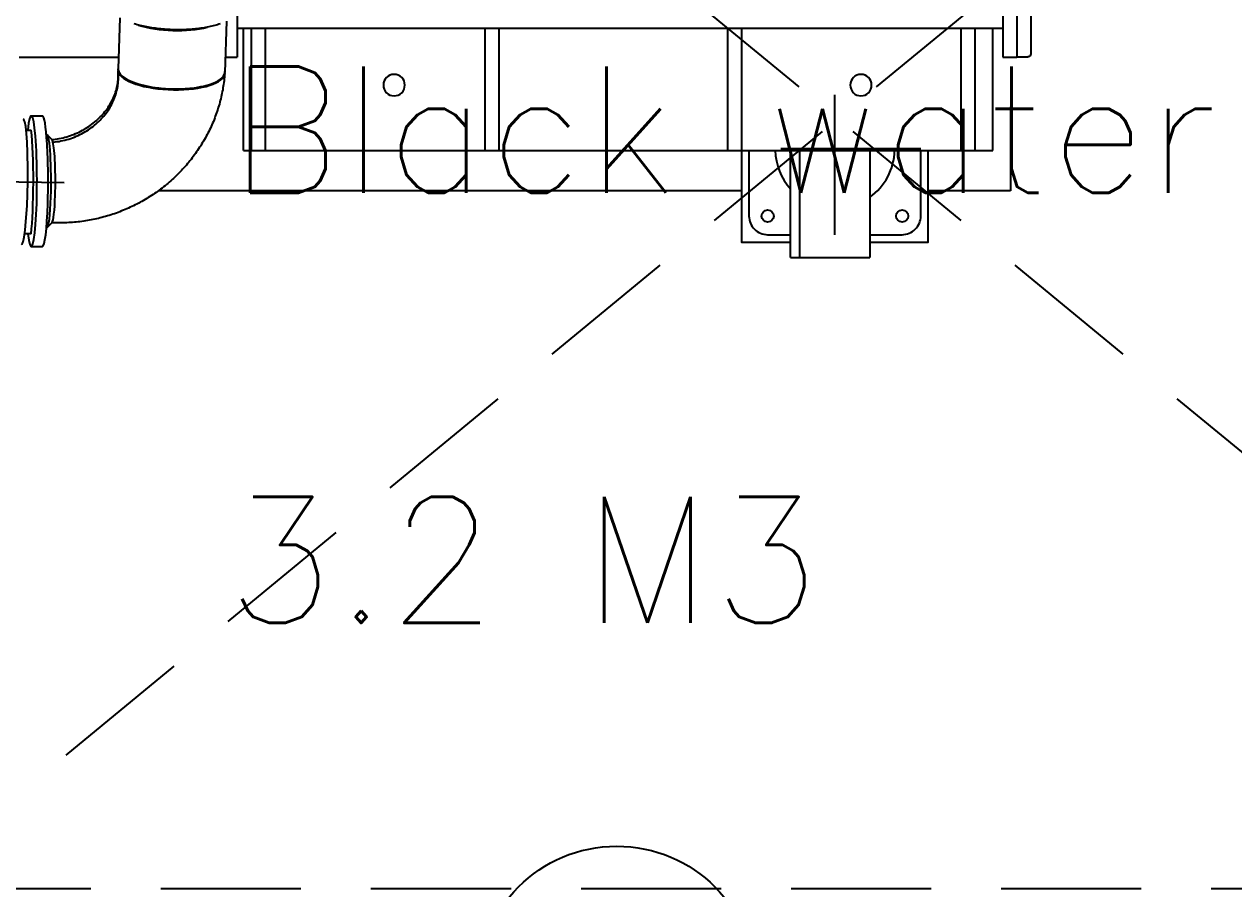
# Model space of a CAD drawing. Extents: x 33214 to 95067, y 8279 to 51908.
# Drawn here: x 43931 to 45227, y 18617 to 19543 of the extents above; entities that cross this region are included whole.
import ezdxf
from ezdxf.enums import TextEntityAlignment as Align

# ---------------------------------------------------------------- set-up
doc = ezdxf.new("R2010")
doc.units = 0
doc.header["$LTSCALE"] = 300
doc.header["$MEASUREMENT"] = 0
for name, pattern in [('DASHDOT', [1, 0.5, -0.25, 0, -0.25]), ('DASHED', [0.75, 0.5, -0.25]), ('PHANTOM', [2.1, 1.25, -0.2, 0.125, -0.2, 0.125, -0.2]), ('SNT-025', [0.74, 0.4, -0.17, 0, -0.17])]:
    doc.linetypes.add(name, pattern=pattern)
doc.layers.get('0').update_dxf_attribs({"linetype": 'CONTINUOUS'})
for name, color, linetype in [('GENERATORSETT', 1, 'CONTINUOUS'), ('POSNR', 2, 'CONTINUOUS'), ('Poz', 1, 'CONTINUOUS'), ('S0CO2', 2, 'CONTINUOUS'), ('S0CO3', 3, 'CONTINUOUS'), ('S0PH1', 1, 'PHANTOM'), ('S0TX1', 1, 'CONTINUOUS'), ('Tanks', 9, 'CONTINUOUS')]:
    doc.layers.add(name, color=color, linetype=linetype)
doc.styles.add('18', font='romans', dxfattribs={"height": 180})
doc.styles.add('LIT2_5', font='Romanc.shx', dxfattribs={"width": 0.85})

# ---------------------------------------------------------------- blocks, each defined once
blk = doc.blocks.new('below 1-deck')
at = {"linetype": 'DASHED'}
for p, q in [((13000, -3525), (11000, -1875)), ((11000, -3525), (13000, -1875)), ((13000, -3525), (9000, -3525))]:
    blk.add_line(p, q, dxfattribs=at)
at = {"linetype": 'DASHED', "style": '18'}
for s, p in [('Black water', (11347.3, -2779.2)), ('3.2 M3', (11344.8, -3240.1))]:
    blk.add_text(s, height=135, dxfattribs=at).set_placement(p)
blk = doc.blocks.new('GENERATOR-BORDE')
at = {"layer": 'GENERATORSETT'}
for p, q in [((-1312.6, 547.9), (-1300.7, 547.9)), ((-1319.8, 534.1), (-1312.8, 534.1)), ((-1295.7, 527.4), (-1296.4, 527.4)), ((-1290.4, 522.2), (-1295.3, 527.2)), ((-1568, 474.8), (-1277.4, 479.3)), ((-1085.3, 445), (-1085.3, 314)), ((-1085.3, 445), (-282.7, 445)), ((-1077, 314), (-1077, 445)), ((-1062, 314), (-1062, 445)), ((-827, 314), (-827, 445)), ((-812, 314), (-812, 445)), ((-567, 314), (-567, 445)), ((-552, 314), (-552, 445)), ((-317, 314), (-317, 445)), ((-302, 314), (-302, 445)), ((-282.7, 445), (-282.7, 314)), ((-1312.6, 435.4), (-1312.7, 435.4)), ((-1295.7, 428.4), (-1296.4, 428.4)), ((-1290.4, 433.6), (-1295.3, 428.6)), ((-1318.2, 423.1), (-1312.6, 423.3)), ((-1312.6, 407.9), (-1300.7, 407.9)), ((-1219.6, 358.6), (-1219.6, 357.6)), ((-1217.8, 302.9), (-1219.6, 357.7)), ((-1105.3, 362.2), (-1105.3, 361.3)), ((-1103.6, 306.5), (-1105.3, 361.3)), ((-1325.6, 345.1), (-1219.2, 345.1)), ((-1104.8, 345), (-1092, 345)), ((-1092, 295.8), (-1092, 345)), ((-272, -345), (-272, 345)), ((-272, 345), (-257, 345)), ((-257, -345), (-257, 345)), ((-257, 344.5), (-245, 344.5)), ((-242, 310), (-242, 341.5)), ((-1092, 314), (-272, 314)), ((-242, 242.3), (-242, 310))]:
    blk.add_line(p, q, dxfattribs=at)
for points in [[(-1323.2, 545.7), (-1322.6, 545.4), (-1322.1, 544.4), (-1321.5, 542.8), (-1320.4, 537.8), (-1319.3, 530.5), (-1318.4, 521.2), (-1317.2, 504.3), (-1316.7, 491.7), (-1316.4, 478.6)], [(-1105.3, 362.5), (-1105.5, 364.5), (-1105.7, 366.4), (-1105.9, 368.3), (-1106.1, 370.3), (-1106.4, 372.2), (-1106.7, 374.2), (-1107, 376.1), (-1107.3, 378), (-1107.6, 380), (-1108, 381.9), (-1108.4, 383.8), (-1108.8, 385.7), (-1109.2, 387.6), (-1109.7, 389.5), (-1110.2, 391.4), (-1110.7, 393.3), (-1111.2, 395.2), (-1111.8, 397.1), (-1112.3, 399), (-1112.9, 400.9), (-1113.5, 402.7), (-1114.2, 404.6), (-1114.8, 406.5), (-1115.5, 408.3), (-1116.2, 410.1), (-1116.9, 412), (-1117.6, 413.8), (-1118.4, 415.6), (-1119.2, 417.4), (-1120, 419.2), (-1120.8, 421), (-1121.6, 422.7), (-1122.5, 424.5), (-1123.4, 426.3), (-1124.3, 428), (-1125.2, 429.7), (-1126.2, 431.5), (-1127.1, 433.2), (-1128.1, 434.9), (-1129.1, 436.6), (-1130.2, 438.3), (-1131.2, 440), (-1132.3, 441.6), (-1133.4, 443.3), (-1134.5, 444.9), (-1135.6, 446.6), (-1136.7, 448.2), (-1137.9, 449.8), (-1139.1, 451.4), (-1140.3, 452.9), (-1141.5, 454.5), (-1142.7, 456.1), (-1144, 457.6), (-1145.2, 459.1), (-1146.5, 460.6), (-1147.8, 462.1), (-1149.1, 463.6), (-1150.5, 465.1), (-1151.8, 466.5), (-1153.2, 467.9), (-1154.6, 469.4), (-1156, 470.8), (-1157.4, 472.1), (-1158.8, 473.5), (-1160.3, 474.9), (-1161.8, 476.2), (-1163.3, 477.6), (-1164.8, 478.9), (-1166.3, 480.2), (-1167.8, 481.4), (-1169.4, 482.7), (-1170.9, 484), (-1172.5, 485.2), (-1174.1, 486.4), (-1175.7, 487.6), (-1177.3, 488.8), (-1178.9, 489.9), (-1180.6, 491.1), (-1182.2, 492.2), (-1183.9, 493.3), (-1185.6, 494.4), (-1187.3, 495.4), (-1189, 496.5), (-1190.7, 497.5), (-1192.4, 498.5), (-1194.1, 499.5), (-1195.9, 500.5), (-1197.6, 501.4), (-1199.4, 502.4), (-1201.2, 503.3), (-1203, 504.2), (-1204.8, 505), (-1206.6, 505.9), (-1208.4, 506.7), (-1210.3, 507.5), (-1212.1, 508.3), (-1214, 509.1), (-1215.9, 509.8), (-1217.7, 510.6), (-1219.6, 511.3), (-1221.5, 512), (-1223.4, 512.7), (-1225.3, 513.3), (-1227.2, 513.9), (-1229.1, 514.5), (-1231.1, 515.1), (-1233, 515.7), (-1234.9, 516.2), (-1236.9, 516.7), (-1238.8, 517.2), (-1240.8, 517.7), (-1242.7, 518.2), (-1244.7, 518.6), (-1246.6, 519), (-1248.6, 519.4), (-1250.6, 519.8), (-1252.5, 520.1), (-1254.5, 520.4), (-1256.5, 520.7), (-1258.5, 521), (-1260.5, 521.3), (-1262.5, 521.5), (-1264.5, 521.7), (-1266.5, 521.9), (-1268.5, 522.1), (-1270.5, 522.2), (-1272.5, 522.3), (-1274.5, 522.4), (-1276.5, 522.5), (-1278.5, 522.6), (-1280.5, 522.6), (-1282.5, 522.6), (-1284.6, 522.6), (-1286.6, 522.5), (-1288.6, 522.5), (-1290.6, 522.4)], [(-1316.4, 478.6), (-1316.3, 465.5), (-1316.6, 447), (-1317.1, 436), (-1317.7, 426.7), (-1318.6, 419.4), (-1319.5, 414.4), (-1320.1, 412.8), (-1320.6, 411.8), (-1321.2, 411.5)], [(-1290.6, 433.4), (-1288.6, 433.1), (-1286.6, 432.9), (-1284.6, 432.6), (-1282.6, 432.2), (-1280.6, 431.8), (-1278.6, 431.3), (-1276.6, 430.8), (-1274.7, 430.3), (-1272.7, 429.7), (-1270.8, 429.1), (-1268.9, 428.4), (-1267, 427.7), (-1265.2, 426.9), (-1263.3, 426.1), (-1261.5, 425.2), (-1259.7, 424.3), (-1257.9, 423.4), (-1256.1, 422.4), (-1254.4, 421.4), (-1252.7, 420.3), (-1251, 419.2), (-1249.4, 418.1), (-1247.8, 416.9), (-1246.2, 415.7), (-1244.7, 414.4), (-1243.2, 413.2), (-1241.7, 411.9), (-1240.3, 410.5), (-1238.9, 409.1), (-1237.5, 407.7), (-1236.2, 406.3), (-1235, 404.9), (-1233.8, 403.4), (-1232.6, 401.9), (-1231.5, 400.3), (-1230.4, 398.8), (-1229.4, 397.2), (-1228.4, 395.7), (-1227.5, 394.1), (-1226.6, 392.5), (-1225.8, 390.8), (-1225, 389.2), (-1224.2, 387.5), (-1223.6, 385.9), (-1222.9, 384.2), (-1222.4, 382.6), (-1221.8, 380.9), (-1221.4, 379.2), (-1220.9, 377.5), (-1220.6, 375.9), (-1220.2, 374.2), (-1220, 372.5), (-1219.8, 370.9), (-1219.6, 369.2), (-1219.5, 367.5), (-1219.4, 365.9), (-1219.4, 364.3), (-1219.4, 362.6), (-1219.5, 361), (-1219.6, 359.4)], [(-1289.4, 436.1), (-1287.2, 435.8), (-1285.1, 435.5), (-1282.9, 435.2), (-1280.8, 434.8), (-1278.7, 434.3), (-1276.6, 433.8), (-1274.5, 433.3), (-1272.4, 432.7), (-1270.4, 432), (-1268.4, 431.3), (-1266.4, 430.6), (-1264.4, 429.8), (-1262.5, 428.9), (-1260.6, 428), (-1258.7, 427.1), (-1256.9, 426.1), (-1255.1, 425), (-1253.3, 424), (-1251.5, 422.9), (-1249.8, 421.7), (-1248.2, 420.5), (-1246.5, 419.3), (-1245, 418), (-1243.4, 416.7), (-1241.9, 415.4), (-1240.4, 414), (-1239, 412.6), (-1237.7, 411.1), (-1236.3, 409.7), (-1235, 408.2), (-1233.8, 406.7), (-1232.6, 405.1), (-1231.5, 403.5), (-1230.4, 402), (-1229.3, 400.3), (-1228.3, 398.7), (-1227.4, 397), (-1226.5, 395.4), (-1225.6, 393.7), (-1224.9, 392), (-1224.1, 390.3), (-1223.4, 388.5), (-1222.8, 386.8), (-1222.2, 385.1), (-1221.7, 383.3), (-1221.2, 381.5), (-1220.7, 379.8), (-1220.4, 378), (-1220, 376.2), (-1219.8, 374.5), (-1219.5, 372.7), (-1219.4, 370.9), (-1219.3, 369.1), (-1219.2, 367.4), (-1219.2, 365.6), (-1219.2, 363.9), (-1219.3, 362.1), (-1219.4, 360.4)], [(-1110.3, 309.4), (-1111.7, 309.8), (-1113.2, 310.3), (-1114.6, 310.7), (-1116.1, 311.2), (-1117.7, 311.6), (-1119.3, 311.9), (-1120.9, 312.3), (-1122.5, 312.7), (-1124.2, 313), (-1125.9, 313.3), (-1127.6, 313.6), (-1129.4, 313.9), (-1131.2, 314.1), (-1133, 314.4), (-1134.8, 314.6), (-1136.7, 314.8), (-1138.6, 315), (-1140.4, 315.1), (-1142.4, 315.3), (-1144.3, 315.4), (-1146.2, 315.5), (-1148.2, 315.6), (-1150.1, 315.6), (-1152.1, 315.7), (-1154.1, 315.7), (-1156, 315.7), (-1158, 315.7), (-1160, 315.6), (-1162, 315.6), (-1164, 315.5), (-1166, 315.4), (-1167.9, 315.3), (-1169.9, 315.1), (-1171.9, 314.9), (-1173.8, 314.8), (-1175.8, 314.6), (-1177.7, 314.3), (-1179.6, 314.1), (-1181.5, 313.8), (-1183.4, 313.6), (-1185.2, 313.3), (-1187.1, 313), (-1188.9, 312.6), (-1190.7, 312.3), (-1192.5, 311.9), (-1194.2, 311.5), (-1195.9, 311.1), (-1197.6, 310.7), (-1199.2, 310.3), (-1200.9, 309.8), (-1202.4, 309.3)]]:
    blk.add_lwpolyline(points, dxfattribs=at)
for centre in [(-924, 375), (-424, 375)]:
    blk.add_circle(centre, 11.5, dxfattribs=at)
blk.add_arc((-245, 341.5), 3, 0, 90, dxfattribs=at)
at = {"layer": 'GENERATORSETT', "extrusion": (0, 0, -1)}
for centre, major_axis, ratio, start_param, end_param in [((-1312.6, 477.9), (0, 70), 0.087156, 5.645412, 10.098673), ((-1300.7, 477.9), (0, 70), 0.087156, 0, 1.222244), ((-1316.5, 477.9), (0, 70), 0.087156, 0.637773, 2.465061), ((-1295.7, 477.9), (0, 49.5), 0.087156, 0, 1.222244), ((-1290.7, 477.9), (0, 44.5), 0.087156, 0.087601, 1.222244), ((-1300.7, 477.9), (0, -70), 0.087156, 4.363836, 6.283185), ((-1295.7, 477.9), (0, -49.5), 0.087156, 4.363836, 6.283185), ((-1290.7, 477.9), (0, -44.5), 0.087156, 4.363836, 5.934633), ((-1290.7, 477.9), (0, -44.5), 0.087156, 5.934633, 6.195585), ((-1162.4, 359.5), (57.1, 1.8), 0.340238, 3.141593, 6.283185), ((-1162.5, 360.4), (57.2, 1.8), 0.340238, 3.234411, 6.283185), ((-1162.4, 359.5), (57.2, 1.8), 0.340238, 3.234411, 6.32388), ((-1162.5, 360.4), (-57.2, -1.8), 0.340238, 0, 0.092819), ((-1162.4, 359.5), (-57.2, -1.8), 0.340238, 6.24249, 6.376004), ((-1160.5, 297), (-57.1, -1.8), 0.340238, 0.869478, 2.272115)]:
    blk.add_ellipse(centre, major_axis=major_axis, ratio=ratio, start_param=start_param, end_param=end_param, dxfattribs=at)
at = {"layer": 'GENERATORSETT'}
blk.add_point((-1307.2, 478.8), dxfattribs=at)
blk = doc.blocks.new('POS')
at = {"layer": 'POSNR'}
blk.add_circle((0, 0), 148.7, dxfattribs=at)
at = {"layer": 'S0TX1', "linetype": 'Continuous', "style": 'LIT2_5', "width": 0.723514}
blk.add_attdef('POS', text='', height=150, dxfattribs=at).set_placement((1.8, -75.1), align=Align.CENTER)
blk = doc.blocks.new('motorfundament')
at = {"layer": 'S0CO3', "linetype": 'Continuous'}
for p, q in [((4684.9, -2687.2), (4684.9, -2777.2)), ((4449.4, -2848.6), (4449.4, -2734)), ((4534.4, -2734), (4534.4, -2848.6)), ((4396.9, -2777.2), (3772.3, -2777.2)), ((4684.9, -2777.2), (4596.9, -2777.2)), ((4449.4, -2848.6), (4534.4, -2848.6))]:
    blk.add_line(p, q, dxfattribs=at)
at = {"layer": 'S0CO3', "linetype": 'DASHED'}
blk.add_line((4459.4, -2848.6), (4459.4, -2734), dxfattribs=at)
at = {"layer": 'S0CO3', "linetype": 'Continuous'}
for points in [[(4396.9, -2734), (4396.9, -2832.2), (4449.4, -2832.2)], [(4534.4, -2832.2), (4596.9, -2832.2), (4596.9, -2734)]]:
    blk.add_lwpolyline(points, dxfattribs=at)
for points in [[(4404.9, -2734), (4404.9, -2804.2, 0.414214), (4424.9, -2824.2), (4449.4, -2824.2)], [(4534.4, -2824.2), (4568.9, -2824.2, 0.414214), (4588.9, -2804.2), (4588.9, -2734)]]:
    blk.add_lwpolyline(points, format="xyb", dxfattribs=at)
for centre in [(4424.9, -2804.2), (4568.9, -2804.2)]:
    blk.add_circle(centre, 6.5, dxfattribs=at)
for start, end in [(181.5984, 222.0819), (305.8692, 358.4016)]:
    blk.add_arc((4496.9, -2732.2), 64, start, end, dxfattribs=at)
at = {"layer": 'S0PH1', "linetype": 'DASHDOT'}
for p, q in [((4496.9, -2824.2), (4496.9, -2640.2)), ((4588.9, -2732.2), (4404.9, -2732.2))]:
    blk.add_line(p, q, dxfattribs=at)

msp = doc.modelspace()

# ---------------------------------------------------------------- block references
at = {"layer": 'GENERATORSETT', "linetype": 'SNT-025', "xscale": -1, "rotation": 180}
msp.add_blockref('GENERATOR-BORDE', (45251.4, 19853), dxfattribs=at)
at = {"layer": 'POSNR', "linetype": 'SNT-025'}
ref = msp.add_blockref('POS', (44565.8, 18513.9), dxfattribs=at)
ref.add_attrib('POS', '23', dxfattribs={"layer": 'Poz', "color": 2, "linetype": 'Continuous', "height": 150, "style": 'LIT2_5', "width": 0.723514}).set_placement((44567.6, 18438.8), align=Align.CENTER)
at = {"layer": 'S0CO2', "color": 6}
msp.add_blockref('motorfundament', (40302.6, 22142), dxfattribs=at)
at = {"layer": 'Tanks'}
msp.add_blockref('below 1-deck', (32802.6, 22142), dxfattribs=at)

doc.saveas('drawing.dxf')
